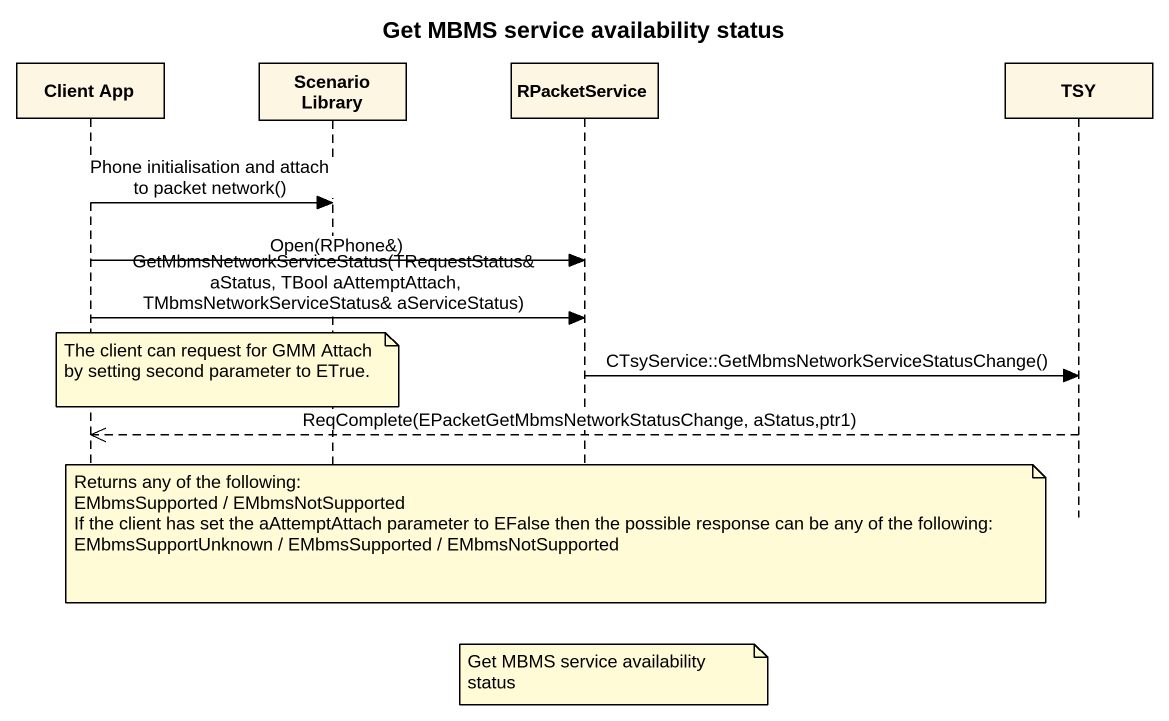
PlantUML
@startuml
title Get MBMS service availability status
hide footbox
participant "Client App" as Client_App
participant "Scenario Library" as Scenario_Library
participant RPacketService
participant TSY

Client_App -> Scenario_Library : Phone initialisation and attach to packet network()
Client_App -> RPacketService : Open(RPhone&)
Client_App -> RPacketService : GetMbmsNetworkServiceStatus(TRequestStatus& aStatus, TBool aAttemptAttach, TMbmsNetworkServiceStatus& aServiceStatus)
note over Scenario_Library : The client can request for GMM Attach by setting second parameter to ETrue.
RPacketService -> TSY : CTsyService::GetMbmsNetworkServiceStatusChange()
TSY -->> Client_App : ReqComplete(EPacketGetMbmsNetworkStatusChange, aStatus,ptr1)
note over RPacketService
  Returns any of the following:
  EMbmsSupported / EMbmsNotSupported
  If the client has set the aAttemptAttach parameter to EFalse then the possible response can be any of the following:
  EMbmsSupportUnknown / EMbmsSupported / EMbmsNotSupported
end note
note over RPacketService : Get MBMS service availability status
@enduml
